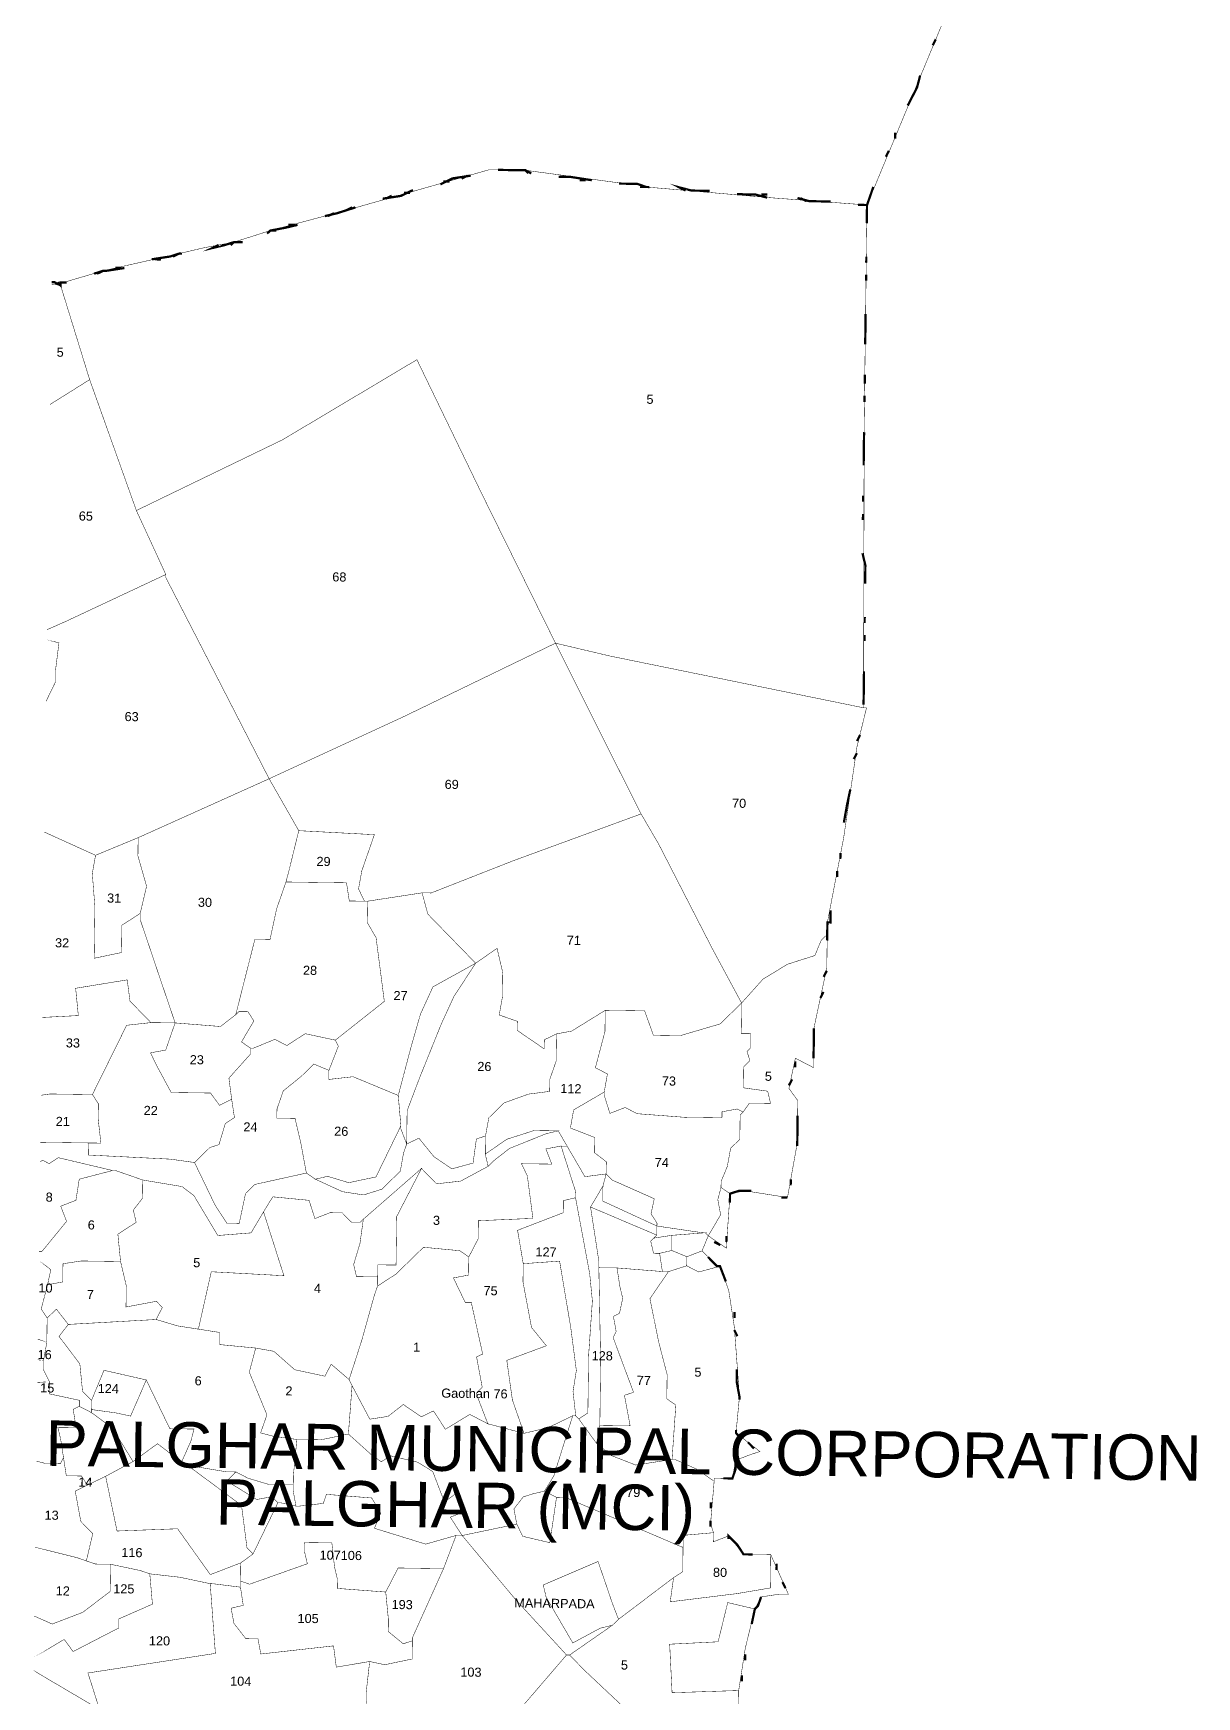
# Model space of a CAD drawing. Header units: metres. Extents: x 259177 to 277314, y 2171367 to 2185445.
# Drawn here: x 264207 to 265730, y 2179559 to 2181737 of the extents above; entities that cross this region are included whole.
import ezdxf

# ---------------------------------------------------------------- set-up
doc = ezdxf.new("R2010")
doc.units = ezdxf.units.M
doc.header["$MEASUREMENT"] = 0
for name, color, linetype in [('SURVEY NO.', 7, 'Continuous'), ('SURVEY PLOT BOUNDARY', 35, 'Continuous'), ('VILLAGE BOUNDARY', 212, 'Continuous'), ('VILLAGE NAME', 3, 'Continuous')]:
    doc.layers.add(name, color=color, linetype=linetype)
doc.styles.add('PDF Arial', font='arial.ttf')

# ---------------------------------------------------------------- blocks, each defined once
blk = doc.blocks.new('FEWEWFEWQT')
at = {"layer": 'SURVEY PLOT BOUNDARY', "lineweight": 18, "const_width": 0.001}
for points in [[(282134.4239, 2174219.4039), (282134.0506, 2174218.4705), (282133.8373, 2174218.4838), (282133.564, 2174218.5038), (282133.5373, 2174218.5105), (282133.5173, 2174218.5105), (282133.2973, 2174218.5372), (282133.2173, 2174218.5372), (282132.904, 2174218.4438), (282132.7374, 2174218.3971), (282132.6574, 2174218.3705), (282132.5907, 2174218.3571), (282132.5374, 2174218.3438), (282132.3707, 2174218.3038), (282132.2841, 2174218.2771), (282132.2774, 2174218.2771), (282132.2774, 2174218.2705), (282132.2574, 2174218.2729), (282132.2774, 2174218.2705), (282132.3441, 2174218.0638), (282132.2574, 2174218.0079), (282132.3441, 2174218.0638), (282132.4507, 2174217.7771), (282132.5174, 2174217.6371), (282132.2974, 2174217.5304), (282132.2574, 2174217.5122), (282132.2974, 2174217.5304), (282132.5174, 2174217.6371), (282132.5174, 2174217.6304), (282132.6307, 2174217.4171), (282132.7507, 2174217.1904), (282132.464, 2174217.057), (282132.3707, 2174217.017), (282132.2574, 2174217.0666), (282132.3707, 2174217.017), (282132.3641, 2174216.977), (282132.3707, 2174216.9037), (282132.3707, 2174216.7903), (282132.4307, 2174216.8037), (282132.4307, 2174216.8637), (282132.4707, 2174216.8904), (282132.4707, 2174216.877), (282132.5507, 2174216.6503), (282132.4974, 2174216.6503), (282132.4507, 2174216.697), (282132.444, 2174216.7437), (282132.3307, 2174216.7237), (282132.3374, 2174216.6637), (282132.2574, 2174216.6585), (282132.3374, 2174216.6637), (282132.3307, 2174216.7237), (282132.444, 2174216.7437), (282132.4507, 2174216.697), (282132.4974, 2174216.6503), (282132.444, 2174216.6437), (282132.3707, 2174216.4903), (282132.2774, 2174216.4903), (282132.2574, 2174216.4872), (282132.2774, 2174216.4903), (282132.3707, 2174216.4903), (282132.384, 2174216.4703), (282132.384, 2174216.437), (282132.3907, 2174216.3836), (282132.2574, 2174216.3836), (282132.3641, 2174216.3836), (282132.3641, 2174216.357), (282132.544, 2174216.3503), (282132.5974, 2174216.3436), (282132.644, 2174216.2503), (282132.6707, 2174216.2103), (282132.6974, 2174216.2103), (282132.7107, 2174216.277), (282132.7307, 2174216.297), (282132.844, 2174216.3236), (282132.864, 2174216.3103), (282132.924, 2174216.2836), (282132.9707, 2174216.277), (282133.0107, 2174216.2903), (282133.0507, 2174216.3303), (282133.0573, 2174216.3703), (282133.064, 2174216.3903), (282133.0907, 2174216.4036), (282133.124, 2174216.3636), (282133.164, 2174216.337), (282133.2107, 2174216.3503), (282133.2173, 2174216.4036), (282133.2373, 2174216.4103), (282133.2373, 2174216.3703), (282133.244, 2174216.3436), (282133.184, 2174216.3103), (282133.1307, 2174216.3036), (282133.0973, 2174216.337), (282132.9707, 2174216.2236), (282132.964, 2174216.217), (282132.944, 2174216.217), (282132.924, 2174216.237), (282132.8973, 2174216.237), (282132.864, 2174216.2236), (282132.8507, 2174216.2636), (282132.7707, 2174216.2703), (282132.7507, 2174216.237), (282132.724, 2174216.1903), (282132.6507, 2174216.1836), (282132.5974, 2174216.2703), (282132.5707, 2174216.2903), (282132.484, 2174216.3036), (282132.424, 2174216.3236), (282132.4174, 2174216.3236), (282132.2974, 2174216.3503), (282132.2774, 2174216.337), (282132.2641, 2174216.3436), (282132.2574, 2174216.3417), (282132.2641, 2174216.3436), (282132.2774, 2174216.337), (282132.2974, 2174216.3503), (282132.4174, 2174216.3236), (282132.3441, 2174216.3036), (282132.3374, 2174216.257), (282132.3041, 2174216.2436), (282132.3174, 2174216.2103), (282132.2641, 2174216.1436), (282132.2574, 2174216.1436), (282132.2641, 2174216.1436), (282132.3174, 2174216.2103), (282132.3041, 2174216.2436), (282132.3374, 2174216.257), (282132.3441, 2174216.3036), (282132.4174, 2174216.3236), (282132.424, 2174216.3236), (282132.484, 2174216.3036), (282132.484, 2174216.2636), (282132.464, 2174216.237), (282132.4707, 2174216.2103), (282132.4307, 2174216.1836), (282132.4374, 2174216.1236), (282132.3507, 2174216.1236), (282132.3107, 2174216.117), (282132.3107, 2174216.077), (282132.2774, 2174216.0703), (282132.2641, 2174216.0169), (282132.2774, 2174215.9969), (282132.2774, 2174215.9436), (282132.2707, 2174215.9036), (282132.2707, 2174215.8836), (282132.2841, 2174215.8569), (282132.2841, 2174215.8303), (282132.3507, 2174215.8169), (282132.3507, 2174215.8036), (282132.3374, 2174215.7969), (282132.3441, 2174215.7569), (282132.3041, 2174215.7569), (282132.3107, 2174215.7303), (282132.3174, 2174215.6903), (282132.3107, 2174215.6769), (282132.2774, 2174215.6769), (282132.2574, 2174215.6819), (282132.2774, 2174215.6769), (282132.3107, 2174215.6769), (282132.3174, 2174215.6903), (282132.3241, 2174215.6503), (282132.3574, 2174215.6503), (282132.3707, 2174215.6303), (282132.3441, 2174215.6169), (282132.3574, 2174215.5502), (282132.384, 2174215.5236), (282132.3707, 2174215.4636), (282132.3507, 2174215.4702), (282132.2574, 2174215.4922), (282132.3507, 2174215.4702), (282132.3907, 2174215.4569), (282132.424, 2174215.4569), (282132.424, 2174215.3969), (282132.3641, 2174215.3502), (282132.2974, 2174215.3236), (282132.2574, 2174215.3407), (282132.2974, 2174215.3236), (282132.3641, 2174215.3502), (282132.424, 2174215.3969), (282132.424, 2174215.4569), (282132.4907, 2174215.4436), (282132.5107, 2174215.4369), (282132.5174, 2174215.3702), (282132.444, 2174215.3369), (282132.444, 2174215.3169), (282132.3441, 2174215.2636), (282132.3241, 2174215.2902), (282132.3441, 2174215.2636), (282132.444, 2174215.3169), (282132.444, 2174215.3369), (282132.5174, 2174215.3702), (282132.5107, 2174215.4369), (282132.5774, 2174215.4302), (282132.644, 2174215.4169), (282132.6574, 2174215.2636), (282132.3774, 2174215.2169), (282132.404, 2174215.1369), (282132.2641, 2174215.2169), (282132.404, 2174215.1369)], [(282132.404, 2174215.1369), (282132.3774, 2174215.2169), (282132.6574, 2174215.2636), (282132.644, 2174215.4169), (282132.6507, 2174215.4169), (282132.7107, 2174215.4102), (282132.7174, 2174215.3702), (282132.6907, 2174215.3636), (282132.6974, 2174215.3302), (282132.724, 2174215.2969), (282132.7507, 2174215.2969), (282132.7574, 2174215.2636), (282132.9173, 2174215.2836), (282132.924, 2174215.2369), (282132.9973, 2174215.2502), (282132.9907, 2174215.1835), (282132.9907, 2174215.1635)]]:
    blk.add_lwpolyline(points, dxfattribs=at)
for points in [[(282134.0506, 2174218.4705), (282134.0506, 2174217.9904), (282134.0573, 2174217.3637), (282133.4973, 2174217.4704), (282133.3773, 2174217.4971), (282133.2107, 2174217.8238), (282133.064, 2174218.1171), (282132.7707, 2174217.9371), (282132.4507, 2174217.7771), (282132.3441, 2174218.0638), (282132.2774, 2174218.2705), (282132.2774, 2174218.2771), (282132.2841, 2174218.2771), (282132.3707, 2174218.3038), (282132.5374, 2174218.3438), (282132.5907, 2174218.3571), (282132.6574, 2174218.3705), (282132.7374, 2174218.3971), (282132.904, 2174218.4438), (282133.2173, 2174218.5372), (282133.2973, 2174218.5372), (282133.5173, 2174218.5105), (282133.5373, 2174218.5105), (282133.564, 2174218.5038), (282133.8373, 2174218.4838)], [(282133.3773, 2174217.4971), (282133.044, 2174217.3304), (282132.7507, 2174217.1904), (282132.6307, 2174217.4171), (282132.5174, 2174217.6304), (282132.5174, 2174217.6371), (282132.4507, 2174217.7771), (282132.7707, 2174217.9371), (282133.064, 2174218.1171), (282133.2107, 2174217.8238)], [(282132.2574, 2174217.4897), (282132.2841, 2174217.4837), (282132.2774, 2174217.4237), (282132.2774, 2174217.3971), (282132.2574, 2174217.3546), (282132.2774, 2174217.3971), (282132.2774, 2174217.4237), (282132.2841, 2174217.4837)], [(282133.5706, 2174217.1237), (282133.2906, 2174217.017), (282133.1107, 2174216.9437), (282133.0907, 2174216.9437), (282132.9707, 2174216.9237), (282132.964, 2174216.9237), (282132.9507, 2174216.9504), (282132.9573, 2174216.9904), (282132.984, 2174217.0704), (282132.8174, 2174217.077), (282132.7507, 2174217.1904), (282133.044, 2174217.3304), (282133.3773, 2174217.4971), (282133.484, 2174217.2904)], [(282134.0573, 2174217.3637), (282134.0639, 2174217.3637), (282134.0439, 2174217.2771), (282134.0173, 2174217.077), (282133.9839, 2174216.8904), (282133.9839, 2174216.8637), (282133.9706, 2174216.8504), (282133.9573, 2174216.817), (282133.8973, 2174216.797), (282133.8439, 2174216.7637), (282133.7973, 2174216.7103), (282133.7306, 2174216.8304), (282133.6106, 2174217.057), (282133.5706, 2174217.1237), (282133.484, 2174217.2904), (282133.3773, 2174217.4971), (282133.4973, 2174217.4704)], [(282132.8174, 2174217.077), (282132.7974, 2174216.9904), (282132.7907, 2174216.9637), (282132.7707, 2174216.9037), (282132.7574, 2174216.837), (282132.724, 2174216.837), (282132.684, 2174216.6703), (282132.6507, 2174216.6437), (282132.5507, 2174216.6503), (282132.4707, 2174216.877), (282132.4707, 2174216.8904), (282132.484, 2174216.9504), (282132.464, 2174217.017), (282132.464, 2174217.057), (282132.7507, 2174217.1904)], [(282133.7973, 2174216.7103), (282133.7506, 2174216.6637), (282133.664, 2174216.637), (282133.604, 2174216.637), (282133.584, 2174216.6903), (282133.4973, 2174216.6903), (282133.424, 2174216.6437), (282133.3906, 2174216.637), (282133.364, 2174216.6237), (282133.364, 2174216.6037), (282133.304, 2174216.6437), (282133.304, 2174216.6637), (282133.264, 2174216.677), (282133.2706, 2174216.717), (282133.2706, 2174216.7703), (282133.2573, 2174216.8237), (282133.2107, 2174216.7903), (282133.104, 2174216.897), (282133.0907, 2174216.9437), (282133.1107, 2174216.9437), (282133.2906, 2174217.017), (282133.5706, 2174217.1237), (282133.6106, 2174217.057), (282133.7306, 2174216.8304)], [(282132.7907, 2174216.9637), (282132.7974, 2174216.9904), (282132.8174, 2174217.077), (282132.984, 2174217.0704), (282132.9573, 2174216.9904), (282132.9507, 2174216.9504), (282132.964, 2174216.9237), (282132.9307, 2174216.9237), (282132.924, 2174216.9637), (282132.8307, 2174216.9637)], [(282132.3707, 2174216.7903), (282132.3707, 2174216.857), (282132.3707, 2174216.9037), (282132.3641, 2174216.977), (282132.3707, 2174217.017), (282132.464, 2174217.057), (282132.464, 2174217.017), (282132.484, 2174216.9504), (282132.4707, 2174216.8904), (282132.4307, 2174216.8637), (282132.4307, 2174216.8037)], [(282132.964, 2174216.9237), (282132.9707, 2174216.9237), (282132.9707, 2174216.877), (282132.9907, 2174216.8437), (282133.0107, 2174216.7037), (282132.904, 2174216.617), (282132.8373, 2174216.6303), (282132.7974, 2174216.6037), (282132.7707, 2174216.617), (282132.724, 2174216.597), (282132.7174, 2174216.597), (282132.6974, 2174216.6103), (282132.724, 2174216.657), (282132.7107, 2174216.677), (282132.6907, 2174216.677), (282132.684, 2174216.6703), (282132.724, 2174216.837), (282132.7574, 2174216.837), (282132.7707, 2174216.9037), (282132.7907, 2174216.9637), (282132.8307, 2174216.9637), (282132.924, 2174216.9637), (282132.9307, 2174216.9237)], [(282132.8907, 2174216.5503), (282132.9107, 2174216.6037), (282132.904, 2174216.617), (282133.0107, 2174216.7037), (282132.9907, 2174216.8437), (282132.9707, 2174216.877), (282132.9707, 2174216.9237), (282133.0907, 2174216.9437), (282133.104, 2174216.897), (282133.2107, 2174216.7903), (282133.1173, 2174216.737), (282133.0907, 2174216.677), (282133.0707, 2174216.6037), (282133.044, 2174216.497), (282132.944, 2174216.537), (282132.8907, 2174216.5303)], [(282133.7773, 2174216.2903), (282133.7573, 2174216.3036), (282133.7573, 2174216.317), (282133.7706, 2174216.3503), (282133.7773, 2174216.3903), (282133.7973, 2174216.4103), (282133.7973, 2174216.4637), (282133.8039, 2174216.4703), (282133.8173, 2174216.4903), (282133.8639, 2174216.4903), (282133.8573, 2174216.517), (282133.8039, 2174216.5237), (282133.8039, 2174216.5703), (282133.8173, 2174216.5837), (282133.8106, 2174216.6037), (282133.8173, 2174216.6103), (282133.8173, 2174216.6437), (282133.7973, 2174216.6437), (282133.7973, 2174216.7103), (282133.8439, 2174216.7637), (282133.8973, 2174216.797), (282133.9573, 2174216.817), (282133.9706, 2174216.8504), (282133.9839, 2174216.8637), (282133.9839, 2174216.7903), (282133.9639, 2174216.6903), (282133.9573, 2174216.657), (282133.9573, 2174216.5703), (282133.9173, 2174216.5903), (282133.9039, 2174216.5237), (282133.9239, 2174216.497), (282133.9239, 2174216.4036), (282133.9039, 2174216.2836), (282133.8106, 2174216.297)], [(282133.064, 2174216.3903), (282133.064, 2174216.4237), (282133.064, 2174216.4637), (282133.0907, 2174216.537), (282133.1373, 2174216.657), (282133.164, 2174216.717), (282133.2107, 2174216.7903), (282133.2573, 2174216.8237), (282133.2706, 2174216.7703), (282133.2706, 2174216.717), (282133.264, 2174216.677), (282133.304, 2174216.6637), (282133.304, 2174216.6437), (282133.364, 2174216.6037), (282133.364, 2174216.6237), (282133.3906, 2174216.637), (282133.3906, 2174216.577), (282133.3773, 2174216.537), (282133.3773, 2174216.5103), (282133.3306, 2174216.5037), (282133.2773, 2174216.4837), (282133.244, 2174216.4503), (282133.2373, 2174216.4103), (282133.2173, 2174216.4036), (282133.2107, 2174216.3503), (282133.164, 2174216.337), (282133.124, 2174216.3636), (282133.0907, 2174216.4036)], [(282133.064, 2174216.3903), (282133.0507, 2174216.4237), (282133.0507, 2174216.4303), (282133.044, 2174216.497), (282133.0707, 2174216.6037), (282133.0907, 2174216.677), (282133.1173, 2174216.737), (282133.2107, 2174216.7903), (282133.164, 2174216.717), (282133.1373, 2174216.657), (282133.0907, 2174216.537), (282133.064, 2174216.4637), (282133.064, 2174216.4237)], [(282133.7973, 2174216.7103), (282133.7973, 2174216.6437), (282133.8173, 2174216.6437), (282133.8173, 2174216.6103), (282133.8106, 2174216.6037), (282133.8173, 2174216.5837), (282133.8039, 2174216.5703), (282133.8039, 2174216.5237), (282133.8573, 2174216.517), (282133.8639, 2174216.4903), (282133.8173, 2174216.4903), (282133.8039, 2174216.4703), (282133.7906, 2174216.477), (282133.7573, 2174216.4703), (282133.7573, 2174216.457), (282133.6773, 2174216.457), (282133.5706, 2174216.4637), (282133.544, 2174216.477), (282133.5106, 2174216.4637), (282133.4973, 2174216.5037), (282133.4973, 2174216.5103), (282133.504, 2174216.5503), (282133.4773, 2174216.5637), (282133.4973, 2174216.6437), (282133.4973, 2174216.6903), (282133.584, 2174216.6903), (282133.604, 2174216.637), (282133.664, 2174216.637), (282133.7506, 2174216.6637)], [(282132.7174, 2174216.597), (282132.7174, 2174216.5837), (282132.6707, 2174216.5303), (282132.6774, 2174216.4837), (282132.6507, 2174216.4703), (282132.6307, 2174216.497), (282132.544, 2174216.497), (282132.5107, 2174216.557), (282132.4974, 2174216.5837), (282132.5307, 2174216.5903), (282132.5507, 2174216.6503), (282132.6507, 2174216.6437), (282132.684, 2174216.6703), (282132.6907, 2174216.677), (282132.7107, 2174216.677), (282132.724, 2174216.657), (282132.6974, 2174216.6103)], [(282133.4773, 2174216.5637), (282133.504, 2174216.5503), (282133.4973, 2174216.5103), (282133.4306, 2174216.4703), (282133.424, 2174216.4303), (282133.4773, 2174216.4103), (282133.4773, 2174216.377), (282133.504, 2174216.357), (282133.504, 2174216.3303), (282133.4573, 2174216.3236), (282133.4173, 2174216.3903), (282133.3973, 2174216.4237), (282133.344, 2174216.4237), (282133.284, 2174216.4036), (282133.2373, 2174216.3703), (282133.2373, 2174216.4103), (282133.244, 2174216.4503), (282133.2773, 2174216.4837), (282133.3306, 2174216.5037), (282133.3773, 2174216.5103), (282133.3773, 2174216.537), (282133.3906, 2174216.577), (282133.3906, 2174216.637), (282133.424, 2174216.6437), (282133.4973, 2174216.6903), (282133.4973, 2174216.6437)], [(282132.5507, 2174216.6503), (282132.5307, 2174216.5903), (282132.4974, 2174216.5837), (282132.5107, 2174216.557), (282132.544, 2174216.497), (282132.6307, 2174216.497), (282132.6507, 2174216.4703), (282132.6774, 2174216.4837), (282132.684, 2174216.4437), (282132.664, 2174216.4303), (282132.6507, 2174216.3836), (282132.6307, 2174216.377), (282132.5974, 2174216.3436), (282132.544, 2174216.3503), (282132.3641, 2174216.357), (282132.3641, 2174216.3836), (282132.3907, 2174216.3836), (282132.384, 2174216.437), (282132.384, 2174216.4703), (282132.3707, 2174216.4903), (282132.444, 2174216.6437), (282132.4974, 2174216.6503)], [(282132.904, 2174216.617), (282132.9107, 2174216.6037), (282132.8907, 2174216.5503), (282132.8573, 2174216.5637), (282132.8307, 2174216.537), (282132.7907, 2174216.5037), (282132.7774, 2174216.4637), (282132.7774, 2174216.4437), (282132.8174, 2174216.4437), (282132.8307, 2174216.3903), (282132.844, 2174216.3236), (282132.7307, 2174216.297), (282132.7107, 2174216.277), (282132.6974, 2174216.2103), (282132.6707, 2174216.2103), (282132.644, 2174216.2503), (282132.5974, 2174216.3436), (282132.6307, 2174216.377), (282132.6507, 2174216.3836), (282132.664, 2174216.4303), (282132.684, 2174216.4437), (282132.6774, 2174216.4837), (282132.6707, 2174216.5303), (282132.7174, 2174216.5837), (282132.7174, 2174216.597), (282132.724, 2174216.597), (282132.7707, 2174216.617), (282132.7974, 2174216.6037), (282132.8373, 2174216.6303)], [(282132.7774, 2174216.4437), (282132.7774, 2174216.4637), (282132.7907, 2174216.5037), (282132.8307, 2174216.537), (282132.8573, 2174216.5637), (282132.8907, 2174216.5503), (282132.8907, 2174216.5303), (282132.944, 2174216.537), (282133.044, 2174216.497), (282133.0507, 2174216.4303), (282132.9973, 2174216.317), (282132.9373, 2174216.3036), (282132.8907, 2174216.317), (282132.864, 2174216.3103), (282132.844, 2174216.3236), (282132.8307, 2174216.3903), (282132.8174, 2174216.4437)], [(282133.8039, 2174216.4703), (282133.7973, 2174216.4637), (282133.7973, 2174216.4103), (282133.7773, 2174216.3903), (282133.7706, 2174216.3503), (282133.7573, 2174216.317), (282133.7573, 2174216.3036), (282133.7506, 2174216.277), (282133.7573, 2174216.2436), (282133.7306, 2174216.197), (282133.7239, 2174216.2036), (282133.7173, 2174216.2036), (282133.6173, 2174216.217), (282133.6173, 2174216.2236), (282133.604, 2174216.2436), (282133.6106, 2174216.277), (282133.5173, 2174216.317), (282133.504, 2174216.3303), (282133.504, 2174216.357), (282133.4773, 2174216.377), (282133.4773, 2174216.4103), (282133.424, 2174216.4303), (282133.4306, 2174216.4703), (282133.4973, 2174216.5103), (282133.4973, 2174216.5037), (282133.5106, 2174216.4637), (282133.544, 2174216.477), (282133.5706, 2174216.4637), (282133.6773, 2174216.457), (282133.7573, 2174216.457), (282133.7573, 2174216.4703), (282133.7906, 2174216.477)], [(282132.864, 2174216.3103), (282132.8907, 2174216.317), (282132.9373, 2174216.3036), (282132.9973, 2174216.317), (282133.0507, 2174216.4303), (282133.0507, 2174216.4237), (282133.064, 2174216.3903), (282133.0573, 2174216.3703), (282133.0507, 2174216.3303), (282133.0107, 2174216.2903), (282132.9707, 2174216.277), (282132.924, 2174216.2836)], [(282133.4173, 2174216.3903), (282133.404, 2174216.3903), (282133.3706, 2174216.3836), (282133.384, 2174216.3503), (282133.3173, 2174216.3503), (282133.3306, 2174216.3236), (282133.344, 2174216.2303), (282133.224, 2174216.2236), (282133.224, 2174216.1836), (282133.204, 2174216.1436), (282133.184, 2174216.157), (282133.104, 2174216.1636), (282133.044, 2174216.1036), (282133.004, 2174216.077), (282133.004, 2174216.097), (282133.004, 2174216.1236), (282133.044, 2174216.1236), (282133.044, 2174216.2303), (282133.0973, 2174216.337), (282133.1307, 2174216.3036), (282133.184, 2174216.3103), (282133.244, 2174216.3436), (282133.2573, 2174216.357), (282133.2906, 2174216.3836), (282133.3706, 2174216.417), (282133.3973, 2174216.4237)], [(282133.244, 2174216.3436), (282133.2373, 2174216.3703), (282133.284, 2174216.4036), (282133.344, 2174216.4237), (282133.3973, 2174216.4237), (282133.3706, 2174216.417), (282133.2906, 2174216.3836), (282133.2573, 2174216.357)], [(282133.4373, 2174216.277), (282133.4106, 2174216.2703), (282133.4106, 2174216.2436), (282133.3106, 2174216.2036), (282133.324, 2174216.1303), (282133.324, 2174216.0903), (282133.344, 2174215.9903), (282133.3773, 2174215.9503), (282133.2906, 2174215.9169), (282133.304, 2174215.8303), (282133.3306, 2174215.7569), (282133.2507, 2174215.7769), (282133.224, 2174215.8436), (282133.2373, 2174215.8569), (282133.224, 2174215.9236), (282133.2373, 2174215.9303), (282133.2107, 2174216.0436), (282133.1973, 2174216.0436), (282133.1707, 2174216.097), (282133.204, 2174216.1036), (282133.204, 2174216.1436), (282133.224, 2174216.1836), (282133.224, 2174216.2236), (282133.344, 2174216.2303), (282133.3306, 2174216.3236), (282133.3173, 2174216.3503), (282133.384, 2174216.3503), (282133.3706, 2174216.3836), (282133.404, 2174216.3903), (282133.4373, 2174216.2903)], [(282133.504, 2174216.3303), (282133.4973, 2174216.3036), (282133.4706, 2174216.257), (282133.4906, 2174216.137), (282133.4906, 2174216.1236), (282133.4973, 2174215.9169), (282133.4973, 2174215.7836), (282133.4973, 2174215.7769), (282133.4906, 2174215.7369), (282133.4506, 2174215.7903), (282133.4706, 2174215.8036), (282133.4706, 2174215.9303), (282133.4773, 2174216.0503), (282133.4706, 2174216.1103), (282133.4506, 2174216.2103), (282133.4373, 2174216.277), (282133.4373, 2174216.2903), (282133.404, 2174216.3903), (282133.4173, 2174216.3903), (282133.4573, 2174216.3236)], [(282132.9507, 2174216.1236), (282132.964, 2174216.1703), (282132.9707, 2174216.2236), (282133.0973, 2174216.337), (282133.044, 2174216.2303), (282133.044, 2174216.1236), (282133.004, 2174216.1236), (282133.004, 2174216.097), (282132.9573, 2174216.097)], [(282132.4307, 2174216.1836), (282132.4707, 2174216.2103), (282132.464, 2174216.237), (282132.484, 2174216.2636), (282132.484, 2174216.3036), (282132.5707, 2174216.2903), (282132.5974, 2174216.2703), (282132.6507, 2174216.1836), (282132.724, 2174216.1903), (282132.7507, 2174216.237), (282132.7974, 2174216.097), (282132.6374, 2174216.1036), (282132.6107, 2174215.9769), (282132.564, 2174215.9836), (282132.5174, 2174215.9969), (282132.5307, 2174216.0236), (282132.5174, 2174216.037), (282132.4507, 2174216.0236), (282132.4507, 2174216.0703), (282132.4374, 2174216.1236)], [(282133.4706, 2174216.257), (282133.4973, 2174216.3036), (282133.4973, 2174216.2703), (282133.6173, 2174216.217), (282133.6173, 2174216.197)], [(282133.4973, 2174216.3036), (282133.504, 2174216.3303), (282133.5173, 2174216.317), (282133.6106, 2174216.277), (282133.604, 2174216.2436), (282133.6173, 2174216.2236), (282133.6173, 2174216.217), (282133.4973, 2174216.2703)], [(282133.7306, 2174216.197), (282133.7573, 2174216.2436), (282133.7506, 2174216.277), (282133.7573, 2174216.3036), (282133.7773, 2174216.2903), (282133.7706, 2174216.1703)], [(282132.9707, 2174216.2236), (282132.964, 2174216.1703), (282132.9507, 2174216.1236), (282132.9573, 2174216.097), (282133.004, 2174216.097), (282133.004, 2174216.077), (282132.9973, 2174216.057), (282132.9707, 2174215.9569), (282132.944, 2174215.8703), (282132.904, 2174215.9036), (282132.8907, 2174215.8769), (282132.824, 2174215.8903), (282132.7774, 2174215.9303), (282132.7374, 2174215.9369), (282132.6574, 2174215.9436), (282132.6574, 2174215.9703), (282132.6107, 2174215.9769), (282132.6374, 2174216.1036), (282132.7974, 2174216.097), (282132.7507, 2174216.237), (282132.7707, 2174216.2703), (282132.8507, 2174216.2636), (282132.864, 2174216.2236), (282132.8973, 2174216.237), (282132.924, 2174216.237), (282132.944, 2174216.217), (282132.964, 2174216.217)], [(282133.4506, 2174215.7903), (282133.444, 2174215.7969), (282133.4373, 2174215.8503), (282133.444, 2174215.8969), (282133.4373, 2174215.9436), (282133.4306, 2174215.9903), (282133.404, 2174216.137), (282133.324, 2174216.1303), (282133.3106, 2174216.2036), (282133.4106, 2174216.2436), (282133.4106, 2174216.2703), (282133.4373, 2174216.277), (282133.4506, 2174216.2103), (282133.4706, 2174216.1103), (282133.4773, 2174216.0503), (282133.4706, 2174215.9303), (282133.4706, 2174215.8036)], [(282133.6173, 2174216.197), (282133.6106, 2174216.1903), (282133.604, 2174216.1836), (282133.6106, 2174216.157), (282133.624, 2174216.157), (282133.6306, 2174216.117), (282133.5306, 2174216.1236), (282133.4906, 2174216.1236), (282133.4906, 2174216.137), (282133.4706, 2174216.257)], [(282133.6506, 2174216.1636), (282133.624, 2174216.157), (282133.6106, 2174216.157), (282133.604, 2174216.1836), (282133.6106, 2174216.1903), (282133.6506, 2174216.197)], [(282133.7239, 2174216.2036), (282133.6506, 2174216.197), (282133.6106, 2174216.1903), (282133.6173, 2174216.197), (282133.6173, 2174216.217), (282133.7173, 2174216.2036)], [(282133.7306, 2174216.197), (282133.7173, 2174216.1636), (282133.684, 2174216.1503), (282133.6506, 2174216.1636), (282133.6506, 2174216.197), (282133.7239, 2174216.2036)], [(282133.204, 2174216.1436), (282133.204, 2174216.1036), (282133.1707, 2174216.097), (282133.1973, 2174216.0436), (282133.2107, 2174216.0436), (282133.2373, 2174215.9303), (282133.224, 2174215.9236), (282133.2373, 2174215.8569), (282133.224, 2174215.8436), (282133.2507, 2174215.7769), (282133.2107, 2174215.7969), (282133.1573, 2174215.7636), (282133.1307, 2174215.8036), (282133.104, 2174215.7903), (282133.064, 2174215.8169), (282133.0307, 2174215.7903), (282132.9907, 2174215.7836), (282132.9507, 2174215.8569), (282132.944, 2174215.8703), (282132.9707, 2174215.9569), (282132.9973, 2174216.057), (282133.004, 2174216.077), (282133.044, 2174216.1036), (282133.104, 2174216.1636), (282133.184, 2174216.157)], [(282133.624, 2174216.157), (282133.6506, 2174216.1636), (282133.684, 2174216.1503), (282133.684, 2174216.1303), (282133.644, 2174216.117), (282133.6306, 2174216.117)], [(282133.684, 2174216.1303), (282133.684, 2174216.1503), (282133.7173, 2174216.1636), (282133.7506, 2174216.1303), (282133.7573, 2174216.1303), (282133.7106, 2174216.117)], [(282132.2574, 2174216.1236), (282132.2841, 2174216.1036), (282132.2774, 2174216.0703), (282132.2841, 2174216.1036)], [(282132.2641, 2174216.0169), (282132.2774, 2174216.0703), (282132.3107, 2174216.077), (282132.3107, 2174216.117), (282132.3507, 2174216.1236), (282132.4374, 2174216.1236), (282132.4507, 2174216.0703), (282132.4507, 2174216.0236), (282132.5174, 2174216.037), (282132.5307, 2174216.0236), (282132.5174, 2174215.9969), (282132.3241, 2174215.9836), (282132.2974, 2174216.0169), (282132.2841, 2174216.0036), (282132.2774, 2174215.9969)], [(282133.444, 2174215.7969), (282133.4373, 2174215.7969), (282133.384, 2174215.7703), (282133.3306, 2174215.7569), (282133.304, 2174215.8303), (282133.2906, 2174215.9169), (282133.3773, 2174215.9503), (282133.344, 2174215.9903), (282133.324, 2174216.0903), (282133.324, 2174216.1303), (282133.404, 2174216.137), (282133.4306, 2174215.9903), (282133.4373, 2174215.9436), (282133.444, 2174215.8969), (282133.4373, 2174215.8503)], [(282133.6306, 2174216.117), (282133.644, 2174216.117), (282133.604, 2174216.057), (282133.624, 2174215.9636), (282133.644, 2174215.8903), (282133.644, 2174215.8369), (282133.664, 2174215.8236), (282133.6573, 2174215.7036), (282133.5773, 2174215.6903), (282133.524, 2174215.7103), (282133.4906, 2174215.7369), (282133.4973, 2174215.7769), (282133.564, 2174215.7769), (282133.5506, 2174215.8436), (282133.5706, 2174215.8503), (282133.524, 2174215.9703), (282133.5306, 2174215.9836), (282133.524, 2174216.0169), (282133.5373, 2174216.0236), (282133.544, 2174216.057), (282133.5373, 2174216.0836), (282133.5306, 2174216.1236)], [(282133.5306, 2174216.1236), (282133.5373, 2174216.0836), (282133.544, 2174216.057), (282133.5373, 2174216.0236), (282133.524, 2174216.0169), (282133.5306, 2174215.9836), (282133.524, 2174215.9703), (282133.5706, 2174215.8503), (282133.5506, 2174215.8436), (282133.564, 2174215.7769), (282133.4973, 2174215.7769), (282133.4973, 2174215.7836), (282133.4973, 2174215.9169), (282133.4906, 2174216.1236)], [(282133.7573, 2174216.1303), (282133.7773, 2174216.077), (282133.7906, 2174215.9969), (282133.8039, 2174215.8436), (282133.7973, 2174215.7636), (282133.8506, 2174215.7236), (282133.8306, 2174215.7169), (282133.7973, 2174215.7036), (282133.7906, 2174215.6636), (282133.7506, 2174215.6636), (282133.7506, 2174215.6569), (282133.7106, 2174215.6836), (282133.664, 2174215.7036), (282133.6573, 2174215.7036), (282133.664, 2174215.8236), (282133.644, 2174215.8369), (282133.644, 2174215.8903), (282133.624, 2174215.9636), (282133.604, 2174216.057), (282133.644, 2174216.117), (282133.684, 2174216.1303), (282133.7106, 2174216.117)], [(282132.3241, 2174215.9836), (282132.3041, 2174215.9569), (282132.3507, 2174215.8969), (282132.3574, 2174215.8369), (282132.3774, 2174215.8169), (282132.3774, 2174215.7969), (282132.3774, 2174215.7903), (282132.3507, 2174215.8036), (282132.3507, 2174215.8169), (282132.2841, 2174215.8303), (282132.2841, 2174215.8569), (282132.2707, 2174215.8836), (282132.2707, 2174215.9036), (282132.2774, 2174215.9436), (282132.2774, 2174215.9969), (282132.2841, 2174216.0036), (282132.2974, 2174216.0169)], [(282132.6107, 2174215.9769), (282132.6574, 2174215.9703), (282132.6574, 2174215.9436), (282132.7374, 2174215.9369), (282132.724, 2174215.8836), (282132.764, 2174215.7903), (282132.7507, 2174215.7503), (282132.7774, 2174215.7436), (282132.8307, 2174215.7369), (282132.824, 2174215.6569), (282132.824, 2174215.6369), (282132.7707, 2174215.6369), (282132.724, 2174215.6503), (282132.6974, 2174215.6636), (282132.6774, 2174215.6636), (282132.5907, 2174215.6769), (282132.5774, 2174215.6836), (282132.5974, 2174215.7303), (282132.604, 2174215.7569), (282132.5507, 2174215.7569), (282132.4974, 2174215.8636), (282132.404, 2174215.8836), (282132.3774, 2174215.8169), (282132.3574, 2174215.8369), (282132.3507, 2174215.8969), (282132.3041, 2174215.9569), (282132.3241, 2174215.9836), (282132.5174, 2174215.9969), (282132.564, 2174215.9836)], [(282132.2774, 2174215.9436), (282132.2574, 2174215.9503)], [(282132.944, 2174215.8703), (282132.9507, 2174215.8569), (282132.944, 2174215.7503), (282132.884, 2174215.7369), (282132.8307, 2174215.7369), (282132.7774, 2174215.7436), (282132.7507, 2174215.7503), (282132.764, 2174215.7903), (282132.724, 2174215.8836), (282132.7374, 2174215.9369), (282132.7774, 2174215.9303), (282132.824, 2174215.8903), (282132.8907, 2174215.8769), (282132.904, 2174215.9036)], [(282132.2707, 2174215.9036), (282132.2574, 2174215.9049)], [(282132.4974, 2174215.8636), (282132.464, 2174215.7836), (282132.4307, 2174215.7903), (282132.3774, 2174215.7969), (282132.3774, 2174215.8169), (282132.404, 2174215.8836)], [(282132.5774, 2174215.6836), (282132.524, 2174215.7236), (282132.4707, 2174215.6836), (282132.424, 2174215.7569), (282132.3774, 2174215.7903), (282132.3774, 2174215.7969), (282132.4307, 2174215.7903), (282132.464, 2174215.7836), (282132.4974, 2174215.8636), (282132.5507, 2174215.7569), (282132.604, 2174215.7569), (282132.5974, 2174215.7303)], [(282132.2841, 2174215.8569), (282132.2574, 2174215.855)], [(282133.2507, 2174215.7769), (282133.3306, 2174215.7569), (282133.384, 2174215.7703), (282133.4373, 2174215.7969), (282133.3973, 2174215.6636), (282133.3773, 2174215.6303), (282133.3506, 2174215.6236), (282133.3306, 2174215.6169), (282133.3106, 2174215.5902), (282133.3173, 2174215.5569), (282133.1973, 2174215.5302), (282133.1707, 2174215.5702), (282133.204, 2174215.5836), (282133.184, 2174215.6236), (282133.1573, 2174215.6036), (282133.1307, 2174215.6703), (282133.0973, 2174215.6903), (282133.0373, 2174215.7036), (282133.0173, 2174215.6903), (282132.9973, 2174215.7036), (282132.944, 2174215.7503), (282132.9507, 2174215.8569), (282132.9907, 2174215.7836), (282133.0307, 2174215.7903), (282133.064, 2174215.8169), (282133.104, 2174215.7903), (282133.1307, 2174215.8036), (282133.1573, 2174215.7636), (282133.2107, 2174215.7969)], [(282132.3774, 2174215.7903), (282132.424, 2174215.7569), (282132.4707, 2174215.6836), (282132.4107, 2174215.6503), (282132.3707, 2174215.6303), (282132.3574, 2174215.6503), (282132.3241, 2174215.6503), (282132.3174, 2174215.6903), (282132.3107, 2174215.7303), (282132.3041, 2174215.7569), (282132.3441, 2174215.7569), (282132.3374, 2174215.7969), (282132.3507, 2174215.8036)], [(282133.4506, 2174215.7903), (282133.4906, 2174215.7369), (282133.524, 2174215.7103), (282133.5773, 2174215.6903), (282133.6573, 2174215.7036), (282133.664, 2174215.7036), (282133.7106, 2174215.6836), (282133.7506, 2174215.6569), (282133.7439, 2174215.5636), (282133.7506, 2174215.5436), (282133.684, 2174215.5369), (282133.684, 2174215.5102), (282133.424, 2174215.6169), (282133.404, 2174215.6169), (282133.3773, 2174215.6303), (282133.3973, 2174215.6636), (282133.4373, 2174215.7969), (282133.444, 2174215.7969)], [(282132.5774, 2174215.6836), (282132.5907, 2174215.6769), (282132.7107, 2174215.5902), (282132.724, 2174215.4969), (282132.7374, 2174215.4836), (282132.7107, 2174215.4636), (282132.644, 2174215.4369), (282132.5707, 2174215.5369), (282132.4374, 2174215.5302), (282132.4107, 2174215.6503), (282132.4707, 2174215.6836), (282132.524, 2174215.7236)], [(282133.1973, 2174215.5302), (282133.184, 2174215.5302), (282133.1173, 2174215.5102), (282133.004, 2174215.5436), (282133.0173, 2174215.5769), (282132.9973, 2174215.6102), (282132.8973, 2174215.6169), (282132.8907, 2174215.5969), (282132.8373, 2174215.5902), (282132.8307, 2174215.5902), (282132.824, 2174215.6236), (282132.824, 2174215.6369), (282132.824, 2174215.6569), (282132.8307, 2174215.7369), (282132.884, 2174215.7369), (282132.944, 2174215.7503), (282132.9973, 2174215.7036), (282133.0173, 2174215.6903), (282133.0373, 2174215.7036), (282133.0973, 2174215.6903), (282133.1307, 2174215.6703), (282133.1573, 2174215.6036), (282133.184, 2174215.6236), (282133.204, 2174215.5836), (282133.1707, 2174215.5702)], [(282132.7107, 2174215.4636), (282132.7107, 2174215.4236), (282132.7107, 2174215.4102), (282132.6507, 2174215.4169), (282132.644, 2174215.4169), (282132.5774, 2174215.4302), (282132.5107, 2174215.4369), (282132.4907, 2174215.4436), (282132.424, 2174215.4569), (282132.3907, 2174215.4569), (282132.3707, 2174215.4636), (282132.384, 2174215.5236), (282132.3574, 2174215.5502), (282132.3441, 2174215.6169), (282132.3707, 2174215.6303), (282132.4107, 2174215.6503), (282132.4374, 2174215.5302), (282132.5707, 2174215.5369), (282132.644, 2174215.4369)], [(282132.5907, 2174215.6769), (282132.6774, 2174215.6636), (282132.6974, 2174215.6636), (282132.6774, 2174215.6436), (282132.744, 2174215.6036), (282132.7774, 2174215.6102), (282132.7907, 2174215.5969), (282132.7374, 2174215.4836), (282132.724, 2174215.4969), (282132.7107, 2174215.5902)], [(282132.6774, 2174215.6436), (282132.6974, 2174215.6636), (282132.724, 2174215.6503), (282132.7707, 2174215.6369), (282132.824, 2174215.6369), (282132.824, 2174215.6236), (282132.8307, 2174215.5902), (282132.7974, 2174215.5969), (282132.7907, 2174215.5969), (282132.7774, 2174215.6102), (282132.744, 2174215.6036)], [(282133.184, 2174215.5302), (282133.1573, 2174215.4569), (282133.0573, 2174215.4569), (282133.0307, 2174215.4036), (282132.924, 2174215.4102), (282132.924, 2174215.4302), (282132.9173, 2174215.4569), (282132.9107, 2174215.5102), (282132.8507, 2174215.5102), (282132.8507, 2174215.4902), (282132.8573, 2174215.4636), (282132.7307, 2174215.4169), (282132.7107, 2174215.4236), (282132.7107, 2174215.4636), (282132.7374, 2174215.4836), (282132.7907, 2174215.5969), (282132.7974, 2174215.5969), (282132.8307, 2174215.5902), (282132.8373, 2174215.5902), (282132.8907, 2174215.5969), (282132.8973, 2174215.6169), (282132.9973, 2174215.6102), (282133.0173, 2174215.5769), (282133.004, 2174215.5436), (282133.1173, 2174215.5102)], [(282133.684, 2174215.5102), (282133.684, 2174215.4569), (282133.664, 2174215.4436), (282133.544, 2174215.3502), (282133.5306, 2174215.3836), (282133.4973, 2174215.4769), (282133.3773, 2174215.4236), (282133.384, 2174215.3969), (282133.444, 2174215.2969), (282133.504, 2174215.3302), (282133.5306, 2174215.3369), (282133.4373, 2174215.2702), (282133.4306, 2174215.2702), (282133.3173, 2174215.3902), (282133.1973, 2174215.5302), (282133.3173, 2174215.5569), (282133.3306, 2174215.5302), (282133.3906, 2174215.5169), (282133.404, 2174215.6169), (282133.424, 2174215.6169)], [(282133.404, 2174215.6169), (282133.3906, 2174215.5169), (282133.3306, 2174215.5302), (282133.3173, 2174215.5569), (282133.3106, 2174215.5902), (282133.3306, 2174215.6169), (282133.3506, 2174215.6236), (282133.3773, 2174215.6303)], [(282133.8773, 2174215.4969), (282133.8773, 2174215.4236), (282133.8039, 2174215.4102), (282133.6573, 2174215.3902), (282133.664, 2174215.4436), (282133.684, 2174215.4569), (282133.684, 2174215.5102), (282133.684, 2174215.5369), (282133.7506, 2174215.5436), (282133.7506, 2174215.5236), (282133.7839, 2174215.5369), (282133.8173, 2174215.4969)], [(282133.0307, 2174215.4036), (282133.0373, 2174215.3436), (282133.0373, 2174215.3169), (282133.0707, 2174215.2902), (282133.0907, 2174215.2969), (282133.0907, 2174215.2569), (282133.0307, 2174215.2436), (282132.9973, 2174215.2502), (282132.924, 2174215.2369), (282132.9173, 2174215.2836), (282132.7574, 2174215.2636), (282132.7507, 2174215.2969), (282132.724, 2174215.2969), (282132.6974, 2174215.3302), (282132.6907, 2174215.3636), (282132.7174, 2174215.3702), (282132.7107, 2174215.4102), (282132.7107, 2174215.4236), (282132.7307, 2174215.4169), (282132.8573, 2174215.4636), (282132.8507, 2174215.4902), (282132.8507, 2174215.5102), (282132.9107, 2174215.5102), (282132.9173, 2174215.4569), (282132.924, 2174215.4302), (282132.924, 2174215.4102)], [(282133.4306, 2174215.2702), (282133.224, 2174215.0235), (282133.2173, 2174215.0302), (282133.084, 2174215.0502), (282133.004, 2174215.0502), (282133.004, 2174215.1035), (282132.9973, 2174215.1235), (282132.9907, 2174215.1635), (282132.9907, 2174215.1835), (282132.9973, 2174215.2502), (282133.0307, 2174215.2436), (282133.0907, 2174215.2569), (282133.0907, 2174215.2969), (282133.0907, 2174215.3036), (282133.1573, 2174215.4569), (282133.184, 2174215.5302), (282133.1973, 2174215.5302), (282133.3173, 2174215.3902)], [(282133.8439, 2174215.3769), (282133.7839, 2174215.3902), (282133.7639, 2174215.3036), (282133.6573, 2174215.2969), (282133.664, 2174215.1902), (282133.8106, 2174215.1969), (282133.8106, 2174215.1569), (282133.8039, 2174215.1169), (282133.7773, 2174215.0635), (282133.8039, 2174214.9435), (282133.7973, 2174214.9435), (282133.7906, 2174214.9435), (282133.4706, 2174215.2369), (282133.4373, 2174215.2702), (282133.5306, 2174215.3369), (282133.544, 2174215.3502), (282133.664, 2174215.4436), (282133.6573, 2174215.3902), (282133.8039, 2174215.4102), (282133.8773, 2174215.4236), (282133.8773, 2174215.4969), (282133.9173, 2174215.4102), (282133.8973, 2174215.4102), (282133.8573, 2174215.4036)], [(282133.3773, 2174215.4236), (282133.4973, 2174215.4769), (282133.5306, 2174215.3836), (282133.544, 2174215.3502), (282133.5306, 2174215.3369), (282133.504, 2174215.3302), (282133.444, 2174215.2969), (282133.384, 2174215.3969)], [(282133.0307, 2174215.4036), (282133.0573, 2174215.4569), (282133.1573, 2174215.4569), (282133.0907, 2174215.3036), (282133.0907, 2174215.2969), (282133.0707, 2174215.2902), (282133.0373, 2174215.3169), (282133.0373, 2174215.3436)], [(282133.6573, 2174215.2969), (282133.7639, 2174215.3036), (282133.7839, 2174215.3902), (282133.8439, 2174215.3769), (282133.8239, 2174215.2902), (282133.8106, 2174215.1969), (282133.664, 2174215.1902)], [(282132.2574, 2174215.2492), (282132.3241, 2174215.2902)], [(282133.4373, 2174215.2702), (282133.4706, 2174215.2369), (282133.7906, 2174214.9435), (282133.7973, 2174214.9435), (282133.584, 2174214.7102), (282133.5106, 2174214.6502), (282133.4973, 2174214.6635), (282133.3773, 2174214.7902), (282133.3773, 2174214.8168), (282133.3573, 2174214.8702), (282133.3506, 2174214.8835), (282133.3106, 2174214.9235), (282133.224, 2174215.0235), (282133.4306, 2174215.2702)], [(282132.2574, 2174215.2219), (282132.2641, 2174215.2169)]]:
    blk.add_lwpolyline(points, close=True, dxfattribs=at)
at = {"layer": 'VILLAGE BOUNDARY', "const_width": 0.005}
for points in [[(282134.1972, 2174218.8372), (282134.1906, 2174218.8239)], [(282134.1639, 2174218.7572), (282134.1573, 2174218.7305), (282134.1373, 2174218.6905)], [(282134.1106, 2174218.6305), (282134.1106, 2174218.6172)], [(282134.0973, 2174218.5905), (282134.0906, 2174218.5772)], [(282133.3106, 2174218.5305), (282133.2973, 2174218.5372), (282133.2773, 2174218.5372), (282133.2373, 2174218.5372)], [(282133.2507, 2174218.5372), (282133.264, 2174218.5372)], [(282133.2906, 2174218.5372), (282133.2973, 2174218.5372), (282133.304, 2174218.5305)], [(282133.1107, 2174218.5038), (282133.1373, 2174218.5172), (282133.1773, 2174218.5238)], [(282133.1307, 2174218.5105), (282133.1173, 2174218.5105)], [(282133.1707, 2174218.5238), (282133.1573, 2174218.5172)], [(282133.3706, 2174218.5238), (282133.3973, 2174218.5238), (282133.444, 2174218.5172)], [(282133.3906, 2174218.5238), (282133.3773, 2174218.5238)], [(282133.4306, 2174218.5172), (282133.4173, 2174218.5172)], [(282133.5706, 2174218.5038), (282133.564, 2174218.5038), (282133.544, 2174218.5105), (282133.5373, 2174218.5105), (282133.5173, 2174218.5105), (282133.504, 2174218.5105)], [(282133.5106, 2174218.5105), (282133.5173, 2174218.5105), (282133.524, 2174218.5105)], [(282133.5506, 2174218.5038), (282133.564, 2174218.5038)], [(282133.6506, 2174218.4972), (282133.6373, 2174218.5038), (282133.664, 2174218.4972), (282133.704, 2174218.4972)], [(282133.6973, 2174218.4972), (282133.684, 2174218.4972)], [(282134.0639, 2174218.5105), (282134.0573, 2174218.4905), (282134.0506, 2174218.4705), (282134.0306, 2174218.4705)], [(282133.0507, 2174218.4905), (282133.024, 2174218.4772), (282132.984, 2174218.4705)], [(282132.9907, 2174218.4705), (282133.004, 2174218.4772)], [(282133.0307, 2174218.4838), (282133.044, 2174218.4838)], [(282133.8306, 2174218.4838), (282133.8039, 2174218.4905), (282133.7639, 2174218.4905)], [(282133.7706, 2174218.4905), (282133.7906, 2174218.4905)], [(282133.8173, 2174218.4905), (282133.8306, 2174218.4905)], [(282133.8973, 2174218.4838), (282133.9239, 2174218.4772), (282133.9706, 2174218.4772)], [(282133.9173, 2174218.4772), (282133.9039, 2174218.4838)], [(282133.9573, 2174218.4772), (282133.9439, 2174218.4772)], [(282134.0373, 2174218.4705), (282134.0506, 2174218.4705), (282134.0506, 2174218.4305)], [(282132.8573, 2174218.4305), (282132.884, 2174218.4372), (282132.904, 2174218.4438), (282132.924, 2174218.4505)], [(282132.8773, 2174218.4372), (282132.864, 2174218.4305)], [(282132.9173, 2174218.4505), (282132.904, 2174218.4438)], [(282132.7974, 2174218.4105), (282132.7707, 2174218.4038), (282132.7374, 2174218.3971), (282132.7307, 2174218.3905)], [(282132.7374, 2174218.3971), (282132.7507, 2174218.3971)], [(282132.7774, 2174218.4105), (282132.7907, 2174218.4105)], [(282132.624, 2174218.3638), (282132.6107, 2174218.3571), (282132.6374, 2174218.3638), (282132.6574, 2174218.3705), (282132.6774, 2174218.3705)], [(282132.664, 2174218.3705), (282132.6574, 2174218.3705), (282132.6507, 2174218.3638)], [(282134.0506, 2174218.3571), (282134.0506, 2174218.3438)], [(282132.544, 2174218.3438), (282132.5374, 2174218.3438), (282132.5174, 2174218.3371), (282132.4774, 2174218.3305)], [(282132.484, 2174218.3305), (282132.4974, 2174218.3305)], [(282132.524, 2174218.3371), (282132.5374, 2174218.3438)], [(282134.0506, 2174218.3171), (282134.0506, 2174218.3038)], [(282132.2907, 2174218.2771), (282132.2841, 2174218.2771), (282132.2774, 2174218.2771), (282132.2774, 2174218.2705), (282132.2641, 2174218.2771), (282132.2574, 2174218.2771)], [(282132.2707, 2174218.2771), (282132.2774, 2174218.2705), (282132.2774, 2174218.2771), (282132.2841, 2174218.2771)], [(282132.3507, 2174218.2971), (282132.3707, 2174218.3038), (282132.3774, 2174218.3038), (282132.4174, 2174218.3105)], [(282132.3707, 2174218.3038), (282132.3574, 2174218.2971)], [(282132.4107, 2174218.3105), (282132.3974, 2174218.3105)], [(282134.0506, 2174218.2305), (282134.0506, 2174218.2038), (282134.0506, 2174218.1638)], [(282134.0506, 2174218.0971), (282134.0506, 2174218.0771)], [(282134.0506, 2174218.0505), (282134.0506, 2174218.0371)], [(282134.0506, 2174217.9704), (282134.0506, 2174217.9438), (282134.0506, 2174217.8971)], [(282134.0506, 2174217.8304), (282134.0506, 2174217.8171)], [(282134.0506, 2174217.7904), (282134.0506, 2174217.7771)], [(282134.0506, 2174217.7038), (282134.0573, 2174217.6771), (282134.0573, 2174217.6371)], [(282134.0573, 2174217.5637), (282134.0573, 2174217.5504)], [(282134.0573, 2174217.5237), (282134.0573, 2174217.5104)], [(282134.0573, 2174217.4437), (282134.0573, 2174217.4171), (282134.0573, 2174217.3704)], [(282134.0506, 2174217.3037), (282134.0439, 2174217.2904)], [(282134.0439, 2174217.2637), (282134.0373, 2174217.2504)], [(282134.0306, 2174217.1837), (282134.0239, 2174217.1504), (282134.0173, 2174217.1104)], [(282134.0106, 2174217.0437), (282134.0106, 2174217.0304)], [(282134.0039, 2174217.0037), (282134.0039, 2174216.9904)], [(282133.9906, 2174216.917), (282133.9906, 2174216.8904), (282133.9839, 2174216.8904), (282133.9839, 2174216.8637), (282133.9839, 2174216.8504)], [(282133.9839, 2174216.7837), (282133.9773, 2174216.7703)], [(282133.9773, 2174216.737), (282133.9706, 2174216.7237)], [(282133.9573, 2174216.657), (282133.9573, 2174216.6303), (282133.9573, 2174216.5903)], [(282133.9173, 2174216.5837), (282133.9173, 2174216.5703)], [(282133.9106, 2174216.5437), (282133.9039, 2174216.5303)], [(282133.9239, 2174216.4637), (282133.9239, 2174216.437), (282133.9239, 2174216.4036), (282133.9239, 2174216.397)], [(282133.9106, 2174216.3236), (282133.9106, 2174216.3103)], [(282133.8239, 2174216.297), (282133.8106, 2174216.297), (282133.7973, 2174216.297), (282133.7773, 2174216.2903), (282133.7773, 2174216.2703)], [(282133.9039, 2174216.2836), (282133.8906, 2174216.2836)], [(282133.7706, 2174216.197), (282133.7706, 2174216.1836)], [(282133.7573, 2174216.177), (282133.7439, 2174216.1836)], [(282133.7306, 2174216.1503), (282133.7506, 2174216.1303), (282133.7573, 2174216.1303), (282133.7706, 2174216.097)], [(282133.7906, 2174216.0303), (282133.7906, 2174216.0169)], [(282133.7906, 2174215.9903), (282133.7973, 2174215.9769)], [(282133.7973, 2174215.9036), (282133.7973, 2174215.8769), (282133.8039, 2174215.8436), (282133.8039, 2174215.8369)], [(282133.7973, 2174215.7703), (282133.7973, 2174215.7636), (282133.8039, 2174215.7569)], [(282133.8239, 2174215.7436), (282133.8373, 2174215.7303)], [(282133.8039, 2174215.7103), (282133.7973, 2174215.7036), (282133.7973, 2174215.6836), (282133.7906, 2174215.6636), (282133.7706, 2174215.6636)], [(282133.7439, 2174215.6102), (282133.7439, 2174215.5969)], [(282133.7439, 2174215.5702), (282133.7439, 2174215.5636), (282133.7439, 2174215.5569)], [(282133.7839, 2174215.5302), (282133.7839, 2174215.5369), (282133.8039, 2174215.5169), (282133.8173, 2174215.4969), (282133.8373, 2174215.4969)], [(282133.8906, 2174215.4769), (282133.8906, 2174215.4636)], [(282133.9039, 2174215.4369), (282133.9106, 2174215.4236)], [(282133.8573, 2174215.4036), (282133.8506, 2174215.3836), (282133.8439, 2174215.3769), (282133.8373, 2174215.3436)], [(282133.8239, 2174215.2769), (282133.8239, 2174215.2636)], [(282133.8173, 2174215.2302), (282133.8173, 2174215.2169)]]:
    blk.add_lwpolyline(points, dxfattribs=at)
at = {"layer": 'SURVEY NO.', "char_height": 0.02, "attachment_point": 7, "style": 'PDF Arial'}
for s, insert in [('5', (282132.2707, 2174218.1131)), ('5', (282133.5706, 2174218.0264)), ('65', (282132.3241, 2174217.7531)), ('68', (282132.884, 2174217.6264)), ('63', (282132.4307, 2174217.313)), ('69', (282133.1373, 2174217.173)), ('70', (282133.7706, 2174217.1397)), ('29', (282132.8573, 2174216.9997)), ('31', (282132.3974, 2174216.913)), ('30', (282132.5974, 2174216.9063)), ('71', (282133.4106, 2174216.8336)), ('32', (282132.2841, 2174216.813)), ('28', (282132.8307, 2174216.7597)), ('27', (282133.0307, 2174216.7069)), ('33', (282132.3107, 2174216.593)), ('23', (282132.584, 2174216.5596)), ('26', (282133.2173, 2174216.553)), ('5', (282133.8506, 2174216.5396)), ('112', (282133.4006, 2174216.5069)), ('73', (282133.624, 2174216.5263)), ('22', (282132.484, 2174216.4469)), ('21', (282132.2907, 2174216.4202)), ('24', (282132.704, 2174216.4135)), ('26', (282132.904, 2174216.4063)), ('74', (282133.6106, 2174216.3469)), ('8', (282132.2707, 2174216.253)), ('3', (282133.124, 2174216.2129)), ('6', (282132.3641, 2174216.193)), ('127', (282133.3506, 2174216.1468)), ('5', (282132.5974, 2174216.1129)), ('10', (282132.2574, 2174216.0529)), ('7', (282132.3641, 2174216.0402)), ('4', (282132.864, 2174216.0602)), ('75', (282133.2373, 2174216.0596)), ('1', (282133.084, 2174215.9335)), ('128', (282133.4773, 2174215.9196)), ('16', (282132.2574, 2174215.9063)), ('5', (282133.704, 2174215.8863)), ('6', (282132.604, 2174215.8529)), ('77', (282133.5773, 2174215.8668)), ('15', (282132.2641, 2174215.8329)), ('124', (282132.3907, 2174215.8335)), ('2', (282132.804, 2174215.8335)), ('Gaothan 76', (282133.1473, 2174215.8329)), ('14', (282132.3507, 2174215.6268)), ('79', (282133.5573, 2174215.6196)), ('13', (282132.2774, 2174215.5529)), ('116', (282132.4474, 2174215.4729)), ('107106', (282132.884, 2174215.4729)), ('80', (282133.7506, 2174215.4462)), ('12', (282132.3041, 2174215.3868)), ('125', (282132.4307, 2174215.3929)), ('193', (282133.044, 2174215.3662)), ('MAHARPADA', (282133.314, 2174215.3735)), ('105', (282132.8373, 2174215.3329)), ('120', (282132.5107, 2174215.2795)), ('103', (282133.1973, 2174215.2195)), ('5', (282133.5506, 2174215.2395)), ('104', (282132.6907, 2174215.1929))]:
    blk.add_mtext(s, dxfattribs=dict(at, insert=insert))
at = {"layer": 'VILLAGE NAME', "char_height": 0.1, "attachment_point": 7, "style": 'PDF Arial'}
for s, insert in [('PALGHAR MUNICIPAL CORPORATION', (282132.2774, 2174215.6704)), ('PALGHAR (MCI) ', (282132.654, 2174215.5171))]:
    blk.add_mtext(s, dxfattribs=dict(at, insert=insert))

msp = doc.modelspace()

# ---------------------------------------------------------------- block references
at = {"xscale": 594.7216958835667, "yscale": 594.7216958835667, "zscale": 594.7216958835667, "rotation": 359.254356221976}
msp.add_blockref('FEWEWFEWQT', (-184338996.6, -1288580324.6), dxfattribs=at)

doc.saveas('drawing.dxf')
